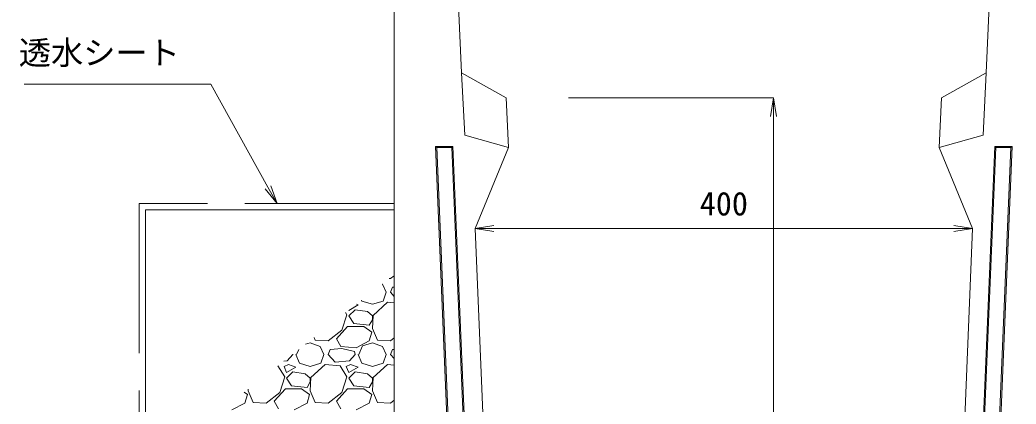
# Model space of a CAD drawing. Units: millimetres at full size, sheet at 1:20; details may follow other scales. Extents: x 0 to 23340, y -4498 to 8520.
# Drawn here: x 16017 to 16817, y 1560 to 1869 of the extents above; entities that cross this region are included whole.
import ezdxf
from ezdxf.enums import TextEntityAlignment as Align

# ---------------------------------------------------------------- set-up
doc = ezdxf.new("R2010")
doc.units = ezdxf.units.MM
doc.header["$LTSCALE"] = 20
doc.linetypes.add('DASHED', pattern=[7.5, 6, -1.5])
for name, color, linetype, lineweight in [('KIJUN', 5, 'Continuous', 5), ('SUNPO', 3, 'Continuous', 13), ('ﾊｯﾁﾝｸﾞ', 7, 'Continuous', 5)]:
    doc.layers.add(name, color=color, linetype=linetype, lineweight=lineweight)
doc.styles.add('ＭＳ ゴシック', font='')
doc.styles.get('ＭＳ ゴシック').set_extended_font_data('MS Gothic')

# ---------------------------------------------------------------- blocks, each defined once
blk = doc.blocks.new('open_arrow')
at = {"color": 0, "linetype": 'Continuous', "lineweight": -2}
blk.add_lwpolyline([(7.5, 1.25), (0, 0), (7.5, -1.25)], dxfattribs=at)

msp = doc.modelspace()

# ---------------------------------------------------------------- linework, layer by layer
at = {"layer": 'KIJUN'}
for p, q in [((16350.69, 1767.2), (16351.73, 1766.2)), ((16351.73, 1766.2), (16377.5, 1152.92)), ((16363.74, 1766.2), (16364.7, 1767.2)), ((16814.28, 1767.2), (16788.47, 1152.88)), ((16801.23, 1766.2), (16800.27, 1767.2)), ((16814.28, 1767.2), (16813.24, 1766.2))]:
    msp.add_line(p, q, dxfattribs=at)
at = {"layer": 'KIJUN', "color": 7, "lineweight": 13}
msp.add_line((16782.48, 1701.2), (16759.5, 1154.1), dxfattribs=at)
msp.add_lwpolyline([(16405.47, 1154.1), (16382.48, 1701.2), (16409.48, 1766.2), (16407.48, 1806.2), (16371.48, 1826.2), (16367.48, 1916.2), (16320.48, 1916.2), (16317.48, 1913.2), (16317.48, 1036.2), (16337.48, 1016.2), (16827.48, 1016.2), (16847.48, 1036.2), (16847.48, 1913.2), (16844.48, 1916.2), (16797.48, 1916.2), (16793.48, 1826.2), (16757.48, 1806.2), (16755.48, 1766.2), (16782.48, 1701.2)], dxfattribs=at)
at = {"layer": 'KIJUN', "color": 7, "linetype": 'DASHED', "lineweight": 13}
for points in [[(16409.48, 1766.2), (16374.15, 1776.2), (16371.48, 1826.2)], [(16755.48, 1766.2), (16790.82, 1776.2), (16793.48, 1826.2)], [(16317.48, 1721.2), (16112.48, 1721.2), (16112.48, 811.2), (17052.48, 811.2), (17052.48, 1721.2), (16847.48, 1721.2)]]:
    msp.add_lwpolyline(points, dxfattribs=at)
at = {"layer": 'KIJUN'}
for points in [[(16376.5, 1152.88), (16350.69, 1767.2), (16364.7, 1767.2), (16390.49, 1153.47)], [(16389.49, 1153.43), (16363.74, 1766.2), (16351.73, 1766.2)], [(16774.48, 1153.47), (16800.27, 1767.2), (16814.28, 1767.2)], [(16787.47, 1152.92), (16813.24, 1766.2), (16801.23, 1766.2), (16775.48, 1153.43)]]:
    msp.add_lwpolyline(points, dxfattribs=at)
at = {"layer": 'KIJUN', "color": 7, "lineweight": 13}
msp.add_lwpolyline([(16847.48, 1716.2), (16847.48, 1036.2), (16827.48, 1016.2), (16337.48, 1016.2), (16317.48, 1036.2), (16317.48, 1716.2), (16117.48, 1716.2), (16117.48, 816.2), (17047.48, 816.2), (17047.48, 1716.2)], close=True, dxfattribs=at)
at = {"layer": 'SUNPO'}
for p, q in [((16457.48, 1806.2), (16622.42, 1806.2)), ((16622.42, 1806.2), (16622.42, 1106.2)), ((16382.48, 1701.2), (16782.48, 1701.2))]:
    msp.add_line(p, q, dxfattribs=at)
msp.add_lwpolyline([(16223.29, 1721.2), (16216.03, 1734.32), (16170.21, 1817.23), (16020.13, 1817.23)], dxfattribs=at)
at = {"layer": 'ﾊｯﾁﾝｸﾞ'}
for p, q in [((16313.41, 1661.05), (16314.5, 1661)), ((16314.5, 1661), (16317.48, 1663.31)), ((16307.73, 1656.6), (16308, 1656.5)), ((16308, 1656.5), (16311, 1650)), ((16308.5, 1643), (16311, 1650)), ((16314.5, 1650), (16316, 1654)), ((16317.48, 1646.74), (16314.5, 1650)), ((16317.48, 1654.16), (16316, 1654)), ((16291.22, 1643.66), (16291.5, 1643)), ((16291.5, 1643), (16300, 1640.5)), ((16300, 1640.5), (16308.5, 1643)), ((16312, 1642), (16300.5, 1631.5)), ((16317.48, 1641.54), (16312, 1642)), ((16279.5, 1632), (16278.48, 1633.67)), ((16280.95, 1635.62), (16281, 1635.5)), ((16281, 1635.5), (16288.5, 1640)), ((16286, 1636), (16281, 1631)), ((16296, 1634.5), (16286, 1636)), ((16288.5, 1640), (16287.13, 1640.46)), ((16300, 1631), (16296, 1634.5)), ((16275.5, 1619.5), (16279.5, 1632)), ((16281, 1631), (16285, 1625)), ((16297.5, 1623.5), (16300, 1628)), ((16300.5, 1631.5), (16300, 1621)), ((16300, 1628), (16300, 1631)), ((16264.5, 1611), (16275.5, 1619.5)), ((16271, 1612.5), (16280, 1622.5)), ((16280, 1622.5), (16293, 1622.5)), ((16285, 1625), (16297.5, 1623.5)), ((16293, 1622.5), (16299.5, 1618)), ((16299.5, 1618), (16297.5, 1611)), ((16300, 1621), (16304, 1611.5)), ((16253.05, 1613.75), (16254, 1611.5)), ((16254, 1611.5), (16264.5, 1611)), ((16274.5, 1606.5), (16271, 1612.5)), ((16297.5, 1611), (16287, 1605.5)), ((16304, 1611.5), (16314.5, 1611)), ((16314.5, 1611), (16317.48, 1613.31)), ((16239, 1600), (16240.76, 1604.12)), ((16246.06, 1608.27), (16250, 1609.5)), ((16250, 1609.5), (16258, 1606.5)), ((16258, 1606.5), (16261, 1600)), ((16264.5, 1600), (16266, 1604)), ((16275.5, 1605), (16266, 1604)), ((16287, 1605.5), (16274.5, 1606.5)), ((16285.5, 1602.5), (16275.5, 1605)), ((16286, 1600), (16285.5, 1602.5)), ((16289, 1600), (16292, 1607)), ((16292, 1607), (16300, 1609.5)), ((16300, 1609.5), (16308, 1606.5)), ((16308, 1606.5), (16311, 1600)), ((16314.5, 1600), (16316, 1604)), ((16317.48, 1604.16), (16316, 1604)), ((16231.5, 1595), (16228.84, 1594.77)), ((16236, 1600), (16231.5, 1595)), ((16236, 1600), (16235.93, 1600.33)), ((16238.5, 1600), (16241.5, 1593)), ((16258.5, 1593), (16261, 1600)), ((16270, 1594), (16264.5, 1600)), ((16281.5, 1595), (16270, 1594)), ((16286, 1600), (16281.5, 1595)), ((16288.5, 1600), (16291.5, 1593)), ((16308.5, 1593), (16311, 1600)), ((16317.48, 1596.74), (16314.5, 1600)), ((16229.5, 1582), (16224.01, 1590.98)), ((16232.5, 1592), (16229, 1590.5)), ((16229, 1590.5), (16231, 1585.5)), ((16231, 1585.5), (16238.5, 1590)), ((16236, 1586), (16231, 1581)), ((16238.5, 1590), (16232.5, 1592)), ((16246, 1584.5), (16236, 1586)), ((16241.5, 1593), (16250, 1590.5)), ((16250, 1590.5), (16258.5, 1593)), ((16262, 1592), (16250.5, 1581.5)), ((16274, 1591), (16262, 1592)), ((16279.5, 1582), (16274, 1591)), ((16282.5, 1592), (16279, 1590.5)), ((16279, 1590.5), (16281, 1585.5)), ((16281, 1585.5), (16288.5, 1590)), ((16286, 1586), (16281, 1581)), ((16288.5, 1590), (16282.5, 1592)), ((16296, 1584.5), (16286, 1586)), ((16291.5, 1593), (16300, 1590.5)), ((16300, 1590.5), (16308.5, 1593)), ((16312, 1592), (16300.5, 1581.5)), ((16317.48, 1591.54), (16312, 1592)), ((16225.5, 1569.5), (16229.5, 1582)), ((16231, 1581), (16235, 1575)), ((16250, 1581), (16246, 1584.5)), ((16247.5, 1573.5), (16250, 1578)), ((16250.5, 1581.5), (16250, 1571)), ((16250, 1578), (16250, 1581)), ((16275.5, 1569.5), (16279.5, 1582)), ((16281, 1581), (16285, 1575)), ((16300, 1581), (16296, 1584.5)), ((16297.5, 1573.5), (16300, 1578)), ((16300.5, 1581.5), (16300, 1571)), ((16300, 1578), (16300, 1581)), ((16196.94, 1569.77), (16199.5, 1568)), ((16200.06, 1572.21), (16200, 1571)), ((16200, 1571), (16204, 1561.5)), ((16214.5, 1561), (16225.5, 1569.5)), ((16221, 1562.5), (16230, 1572.5)), ((16230, 1572.5), (16243, 1572.5)), ((16235, 1575), (16247.5, 1573.5)), ((16243, 1572.5), (16249.5, 1568)), ((16250, 1571), (16254, 1561.5)), ((16264.5, 1561), (16275.5, 1569.5)), ((16271, 1562.5), (16280, 1572.5)), ((16280, 1572.5), (16293, 1572.5)), ((16285, 1575), (16297.5, 1573.5)), ((16293, 1572.5), (16299.5, 1568)), ((16300, 1571), (16304, 1561.5)), ((16199.5, 1568), (16197.5, 1561)), ((16204, 1561.5), (16214.5, 1561)), ((16224.5, 1556.5), (16221, 1562.5)), ((16249.5, 1568), (16247.5, 1561)), ((16254, 1561.5), (16264.5, 1561)), ((16274.5, 1556.5), (16271, 1562.5)), ((16299.5, 1568), (16297.5, 1561)), ((16304, 1561.5), (16314.5, 1561)), ((16314.5, 1561), (16317.48, 1563.31)), ((16197.5, 1561), (16187, 1555.5)), ((16247.5, 1561), (16237, 1555.5)), ((16297.5, 1561), (16287, 1555.5))]:
    msp.add_line(p, q, dxfattribs=at)

# ---------------------------------------------------------------- block references
at = {"layer": 'SUNPO', "xscale": 2, "yscale": 2}
for p, rotation in [((16622.42, 1806.2), 270), ((16223.29, 1721.2), 118.9), ((16782.48, 1701.2), 180)]:
    msp.add_blockref('open_arrow', p, dxfattribs=dict(at, rotation=rotation))
msp.add_blockref('open_arrow', (16382.48, 1701.2), dxfattribs=at)

# ---------------------------------------------------------------- texts
at = {"layer": 'SUNPO', "style": 'ＭＳ ゴシック'}
msp.add_text('透水シート', height=18.99, dxfattribs=at).set_placement((16145.21, 1827.23), align=Align.BOTTOM_RIGHT)
msp.add_text('400', height=18.99, dxfattribs=at).set_placement((16582.48, 1721.2), align=Align.MIDDLE_CENTER)

doc.saveas('drawing.dxf')
